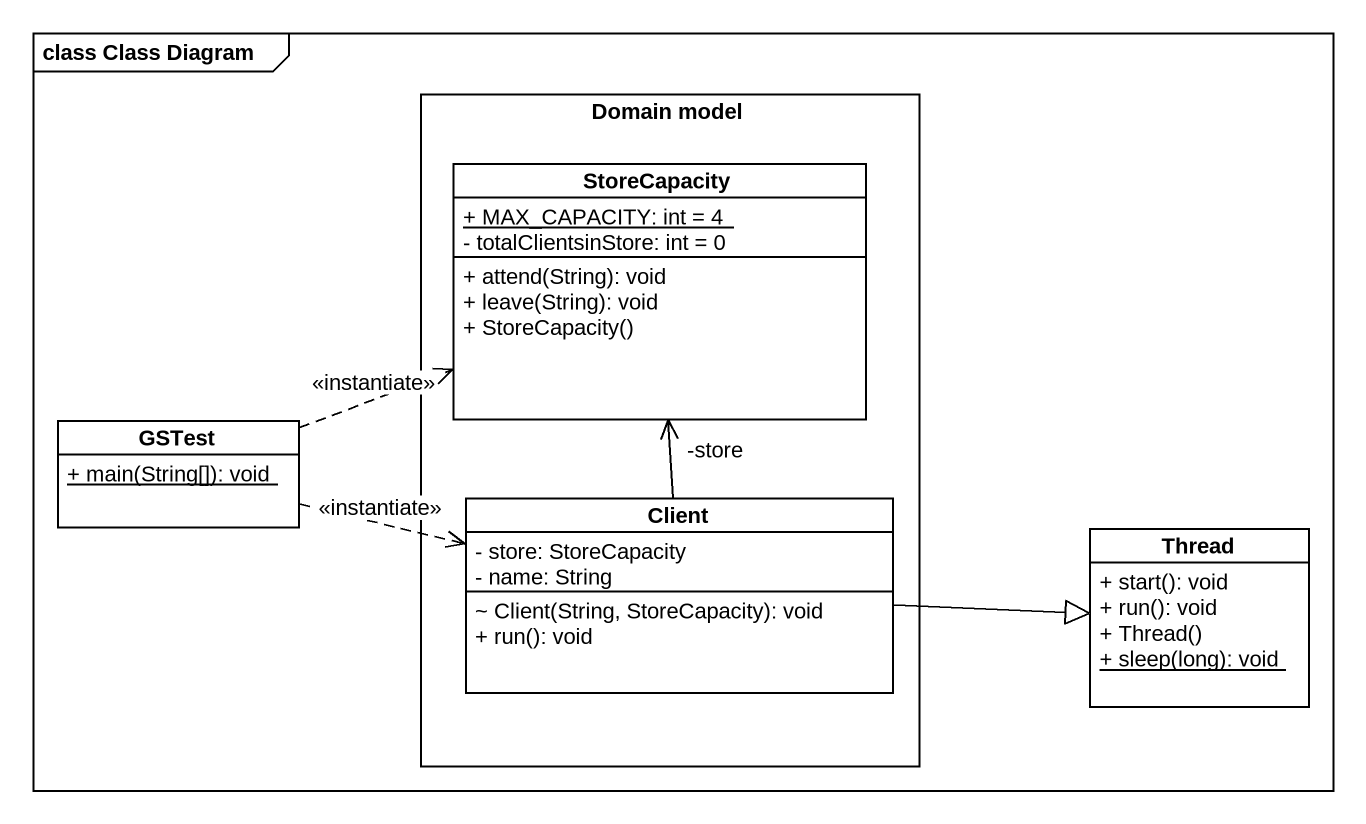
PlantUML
@startuml
mainframe class Class Diagram
hide circle
hide empty members
skinparam classAttributeIconSize 0
rectangle "Domain model" as Domain_model {
  class StoreCapacity {
    {static} + MAX_CAPACITY: int = 4
    - totalClientsinStore: int = 0
    + attend(String): void
    + leave(String): void
    + StoreCapacity()
  }
  class Client {
    - store: StoreCapacity
    - name: String
    ~ Client(String, StoreCapacity): void
    + run(): void
  }
}
class GSTest {
  {static} + main(String[]): void
}
class Thread {
  + start(): void
  + run(): void
  + Thread()
  {static} + sleep(long): void
}
GSTest .right.> StoreCapacity : <<instantiate>>
GSTest .right.> Client : <<instantiate>>
Client -up-> "-store" StoreCapacity
Client -right-|> Thread
@enduml
